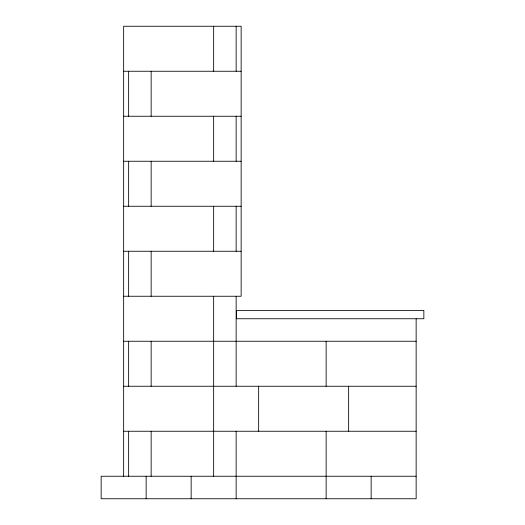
<?xml version="1.0" encoding="UTF-8"?>
<svg xmlns="http://www.w3.org/2000/svg" width="525" height="525" viewBox="0 0 525 525"><rect width="100%" height="100%" fill="white"/><g stroke="black" fill="none" stroke-linecap="round" stroke-linejoin="round"><path stroke-width="0.79" d="M123.644 71.249L241.146 71.249M123.644 116.248L241.146 116.248M123.644 161.247L241.146 161.247M123.644 206.253L241.146 206.253M123.644 251.252L241.146 251.252M123.644 296.251L241.146 296.251L241.146 26.25L123.644 26.25L123.644 476.247M236.145 318.747L423.852 318.747L423.852 310.419L236.565 310.419L236.565 318.583M123.644 341.25L416.148 341.25M123.644 386.249L416.148 386.249M123.644 431.248L416.148 431.248M416.148 476.247L101.148 476.247L101.148 498.75L416.148 498.75L416.148 318.747M371.149 476.247L371.149 498.75M348.646 386.249L348.646 431.248M326.143 341.25L326.143 386.249M326.143 431.248L326.143 498.75M258.648 386.249L258.648 431.248M236.145 26.25L236.145 71.249M236.145 116.248L236.145 161.247M236.145 206.253L236.145 251.252M236.145 296.251L236.145 386.249M236.145 431.248L236.145 498.75M213.649 26.25L213.649 71.249M213.649 116.248L213.649 161.247M213.649 206.253L213.649 251.252M213.649 296.251L213.649 476.247M191.146 476.247L191.146 498.75M151.148 71.249L151.148 116.248M151.148 161.247L151.148 206.253M151.148 251.252L151.148 296.251M151.148 341.25L151.148 386.249M151.148 431.248L151.148 476.247M146.147 476.247L146.147 498.75M128.645 71.249L128.645 116.248M128.645 161.247L128.645 206.253M128.645 251.252L128.645 296.251M128.645 341.25L128.645 386.249M128.645 431.248L128.645 476.247"/></g></svg>
